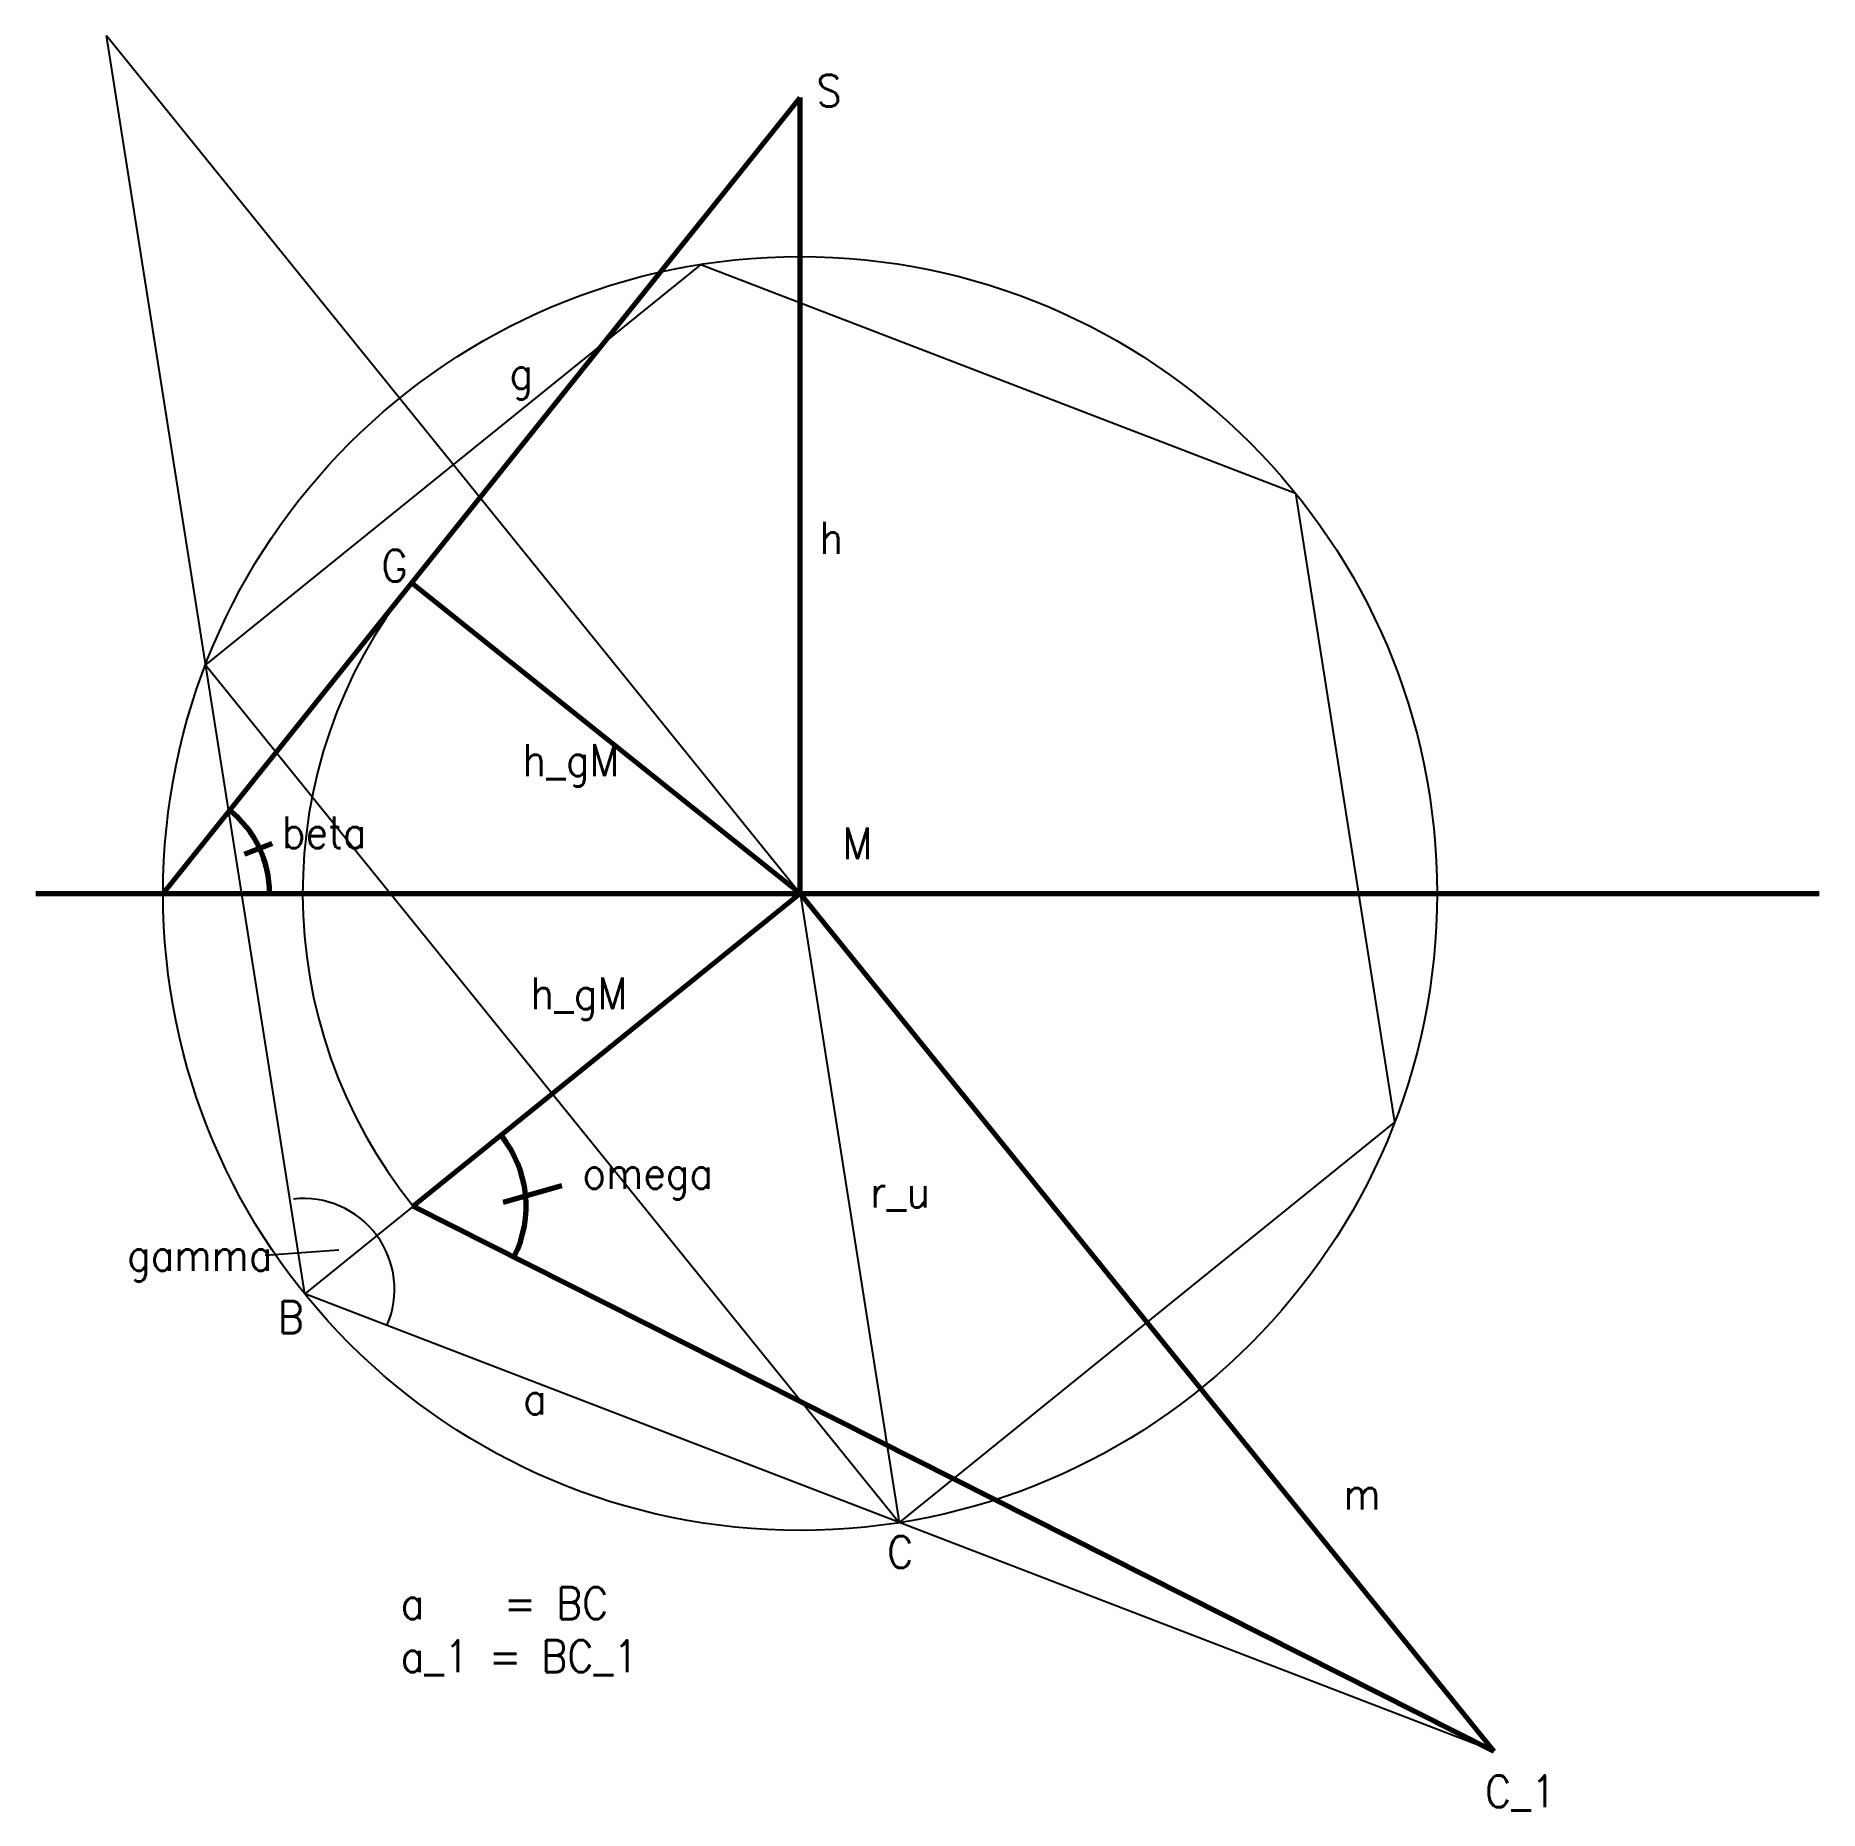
# Model space of a CAD drawing. Header units: millimetres. Extents: x -120 to 160, y -144 to 135.
import ezdxf

# ---------------------------------------------------------------- set-up
doc = ezdxf.new("R2010")
doc.units = ezdxf.units.MM
for name, color, linetype, lineweight, true_color in [('layer 1', 47, 'CONTINUOUS', 25, 0x464646), ('layer 2', 7, 'CONTINUOUS', 25, 0x000000), ('layer 3', 4, 'CONTINUOUS', 70, 0x00ffff), ('layer 6', 2, 'CONTINUOUS', 25, 0xffff00), ('layer 7', 3, 'CONTINUOUS', 70, 0x00ff00)]:
    doc.layers.add(name, color=color, linetype=linetype, lineweight=lineweight, true_color=true_color)
doc.styles.get("Standard").update_dxf_attribs({"font": ''})
doc.styles.add('textstyle0', font='')
doc.styles.add('textstyle1', font='')
doc.styles.add('textstyle10', font='')
doc.styles.add('textstyle11', font='')
doc.styles.add('textstyle12', font='')
doc.styles.add('textstyle13', font='')
doc.styles.add('textstyle14', font='')
doc.styles.add('textstyle15', font='')
doc.styles.add('textstyle16', font='')
doc.styles.add('textstyle17', font='')
doc.styles.add('textstyle18', font='')
doc.styles.add('textstyle2', font='')
doc.styles.add('textstyle3', font='')
doc.styles.add('textstyle4', font='')
doc.styles.add('textstyle5', font='')
doc.styles.add('textstyle6', font='')
doc.styles.add('textstyle7', font='')
doc.styles.add('textstyle8', font='')
doc.styles.get('Standard').set_extended_font_data('txt')
doc.styles.get('textstyle0').set_extended_font_data('Standard')
doc.styles.get('textstyle1').set_extended_font_data('Standard')
doc.styles.get('textstyle10').set_extended_font_data('Standard')
doc.styles.get('textstyle11').set_extended_font_data('Standard')
doc.styles.get('textstyle12').set_extended_font_data('Standard')
doc.styles.get('textstyle13').set_extended_font_data('Standard')
doc.styles.get('textstyle14').set_extended_font_data('Standard')
doc.styles.get('textstyle15').set_extended_font_data('Standard')
doc.styles.get('textstyle16').set_extended_font_data('Standard')
doc.styles.get('textstyle17').set_extended_font_data('Standard')
doc.styles.get('textstyle18').set_extended_font_data('Standard')
doc.styles.get('textstyle2').set_extended_font_data('Standard')
doc.styles.get('textstyle3').set_extended_font_data('Standard')
doc.styles.get('textstyle4').set_extended_font_data('Standard')
doc.styles.get('textstyle5').set_extended_font_data('Standard')
doc.styles.get('textstyle6').set_extended_font_data('Standard')
doc.styles.get('textstyle7').set_extended_font_data('Standard')
doc.styles.get('textstyle8').set_extended_font_data('Standard')
doc.dimstyles.get("Standard").update_dxf_attribs({"dimtxt": 2.5, "dimasz": 2.5, "dimexe": 1.25, "dimexo": 0.625, "dimtad": 1, "dimtxsty": 'Standard', "dimcen": 2.5, "dimadec": 0, "dimazin": 0, "dimtfac": 1, "dimtmove": 0, "dimatfit": 3, "dimfxl": 1, "dimarcsym": 0})

msp = doc.modelspace()

# ---------------------------------------------------------------- linework, layer by layer
at = {"layer": 'layer 1'}
for p, q in [((-15.57, 98.78), (-93.33, 35.91)), ((-15.57, 98.78), (77.76, 62.87)), ((77.76, 62.87), (93.33, -35.91)), ((93.33, -35.91), (15.57, -98.78))]:
    msp.add_line(p, q, dxfattribs=at)
msp.add_circle((0, 0), 100, dxfattribs=at)
at = {"layer": 'layer 2'}
for p, q in [((-77.76, -62.87), (-108.9, 134.69)), ((-108.9, 134.69), (108.9, -134.69)), ((-93.33, 35.91), (15.57, -98.78)), ((0, 0), (-77.76, -62.87)), ((0, 0), (15.57, -98.78)), ((108.9, -134.69), (-77.76, -62.87))]:
    msp.add_line(p, q, dxfattribs=at)
msp.add_arc((-77.93, -62.16), 14.26, 336.5249, 96.5249, dxfattribs=at)
at = {"layer": 'layer 3'}
for p, q in [((-100, 0), (0, 125)), ((0, 0), (0, 125)), ((0, 0), (-60.98, 48.78)), ((-87.22, 6.17), (-82.87, 7.83)), ((-120, 0), (160, 0))]:
    msp.add_line(p, q, dxfattribs=at)
msp.add_arc((-100, 0), 16.73, 0, 51.3402, dxfattribs=at)
at = {"layer": 'layer 6'}
msp.add_arc((0, 0), 78.09, 141.3402, 218.9564, dxfattribs=at)
at = {"layer": 'layer 7'}
for p, q in [((0, 0), (-60.72, -49.1)), ((0, 0), (108.9, -134.69)), ((-46.61, -48.45), (-37.38, -45.88)), ((-60.72, -49.1), (108.9, -134.69))]:
    msp.add_line(p, q, dxfattribs=at)
msp.add_arc((-60.72, -49.1), 17.71, 333.2239, 38.9564, dxfattribs=at)

# ---------------------------------------------------------------- texts
at = {"layer": 'layer 2', "char_height": 5, "attachment_point": 1}
for s, insert, style in [('M', (6.67, 10.37), 'textstyle8'), ('r_u', (11.02, -44.29), 'textstyle5'), ('gamma', (-105.65, -54.25), 'textstyle6'), ('B', (-82, -64.04), 'textstyle3'), ('a', (-43.47, -76.81), 'textstyle7'), ('m', (85.31, -91.71), 'textstyle10'), ('C', (13.68, -100.9), 'textstyle4'), ('a    = BC\\Pa_1 = BC_1', (-62.7, -108.93), 'textstyle12'), ('C_1', (107.52, -138.49), 'textstyle11')]:
    msp.add_mtext(s, dxfattribs=dict(at, insert=insert, style=style))
at = {"layer": 'layer 3', "char_height": 5, "attachment_point": 1}
for s, insert, style in [('S', (2.58, 128.56), 'textstyle0'), ('g', (-45.63, 84.23), 'textstyle17'), ('h', (3.07, 58.33), 'textstyle2'), ('G', (-65.73, 53.96), 'textstyle18'), ('h_gM', (-43.59, 23.44), 'textstyle1'), ('beta', (-81.33, 12.1), 'textstyle14')]:
    msp.add_mtext(s, dxfattribs=dict(at, insert=insert, style=style))
at = {"layer": 'layer 6', "insert": (-42.34, -13.19), "char_height": 5, "attachment_point": 1, "style": 'textstyle13'}
msp.add_mtext('h_gM', dxfattribs=at)
at = {"layer": 'layer 7', "insert": (-34.17, -41.38), "char_height": 5, "attachment_point": 1}
for style in ['textstyle15', 'textstyle16']:
    msp.add_mtext('omega', dxfattribs=dict(at, style=style))

# ---------------------------------------------------------------- leaders
at = {"layer": 'layer 2', "has_arrowhead": 0}
msp.add_leader([(-83.97, -56.81), (-72.42, -55.96), (-72.42, -55.96)], dimstyle='Standard', dxfattribs=at)

doc.saveas('drawing.dxf')
